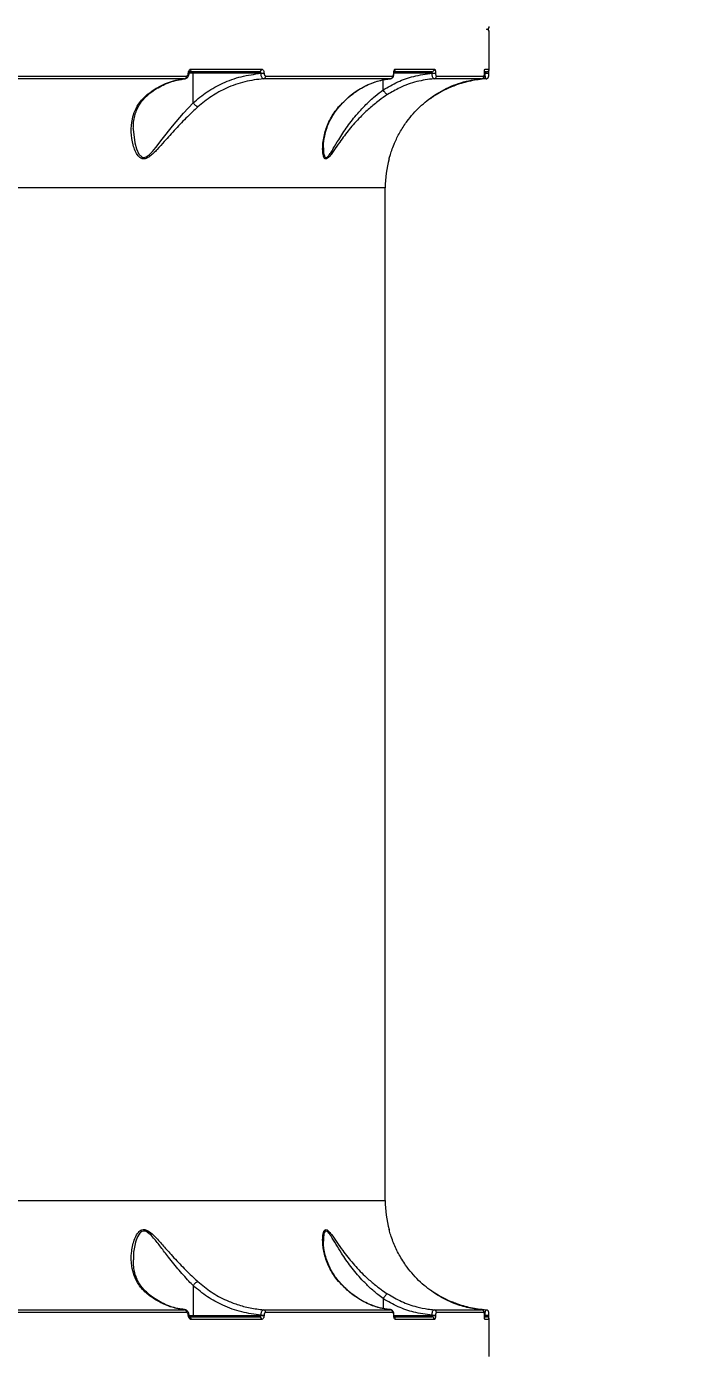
# Model space of a CAD drawing. Header units: millimetres. Extents: x -8422 to 28150, y -6982 to 5510.
# Drawn here: x -337.7 to -91.5, y 20 to 506 of the extents above; entities that cross this region are included whole.
import ezdxf

# ---------------------------------------------------------------- set-up
doc = ezdxf.new("R2010")
doc.units = ezdxf.units.MM
for name, color, linetype in [('DIKOM_ОБЪЕКТ', 7, 'Continuous'), ('DIKOM_РАЗМЕР_ЗОНА', 7, 'Continuous'), ('DIKOM_РАЗМЕР_ОБЪЕКТА', 7, 'Continuous')]:
    doc.layers.add(name, color=color, linetype=linetype)
doc.styles.add('style1', font='arial.ttf', dxfattribs={"width": 0.8})
doc.dimstyles.new('1-50', dxfattribs={"dimtxt": 300, "dimasz": 200, "dimexe": 100, "dimexo": 0, "dimgap": 100, "dimtad": 1, "dimdec": 0, "dimtxsty": 'style1', "dimcen": 0, "dimclrd": 7, "dimclre": 7, "dimadec": 1, "dimazin": 2, "dimtfac": 1, "dimtdec": 0, "dimtmove": 1, "dimatfit": 3, "dimfxl": 0, "dimlwd": 25, "dimlwe": 18, "dimarcsym": 0})

# ---------------------------------------------------------------- blocks, each defined once
blk = doc.blocks.new('*D0')
at = {"layer": 'Defpoints', "color": 0, "transparency": 16777216}
for p in [(1363.27, 4015), (-6010.96, -2710.04), (-2661.52, -2710.04)]:
    blk.add_point(p, dxfattribs=at)
at = {"layer": 'DIKOM_РАЗМЕР_ОБЪЕКТА', "color": 7, "lineweight": 18, "transparency": 16777216}
for p, q in [((1363.27, 4015), (-6110.96, 4015)), ((-2661.52, -2710.04), (-6110.96, -2710.04))]:
    blk.add_line(p, q, dxfattribs=at)
at = {"layer": 'DIKOM_РАЗМЕР_ОБЪЕКТА', "color": 7, "lineweight": 25, "transparency": 16777216}
blk.add_line((-6010.96, 3815), (-6010.96, -2510.04), dxfattribs=at)
at = {"layer": 'DIKOM_РАЗМЕР_ОБЪЕКТА', "color": 7, "transparency": 16777216}
for points in [[(-6044.3, 3815), (-5977.63, 3815), (-6010.96, 4015)], [(-6044.3, -2510.04), (-5977.63, -2510.04), (-6010.96, -2710.04)]]:
    blk.add_solid(points, dxfattribs=at)
at = {"layer": 'DIKOM_РАЗМЕР_ОБЪЕКТА', "color": 0, "transparency": 16777216, "insert": (-6264.14, 652.48), "char_height": 300, "attachment_point": 5, "rotation": 90, "style": 'style1'}
blk.add_mtext('6700', dxfattribs=at)
blk = doc.blocks.new('*D1')
at = {"layer": 'Defpoints', "color": 0, "transparency": 16777216}
for p in [(-5348.28, 1737.01), (6047.45, 1360.22), (6047.45, -3315.33)]:
    blk.add_point(p, dxfattribs=at)
at = {"layer": 'DIKOM_РАЗМЕР_ОБЪЕКТА', "color": 7, "lineweight": 18, "transparency": 16777216}
for p, q in [((-5348.28, 1737.01), (-5348.28, -3415.33)), ((6047.45, 1360.22), (6047.45, -3415.33))]:
    blk.add_line(p, q, dxfattribs=at)
at = {"layer": 'DIKOM_РАЗМЕР_ОБЪЕКТА', "color": 7, "lineweight": 25, "transparency": 16777216}
blk.add_line((-5148.28, -3315.33), (5847.45, -3315.33), dxfattribs=at)
at = {"layer": 'DIKOM_РАЗМЕР_ОБЪЕКТА', "color": 7, "transparency": 16777216}
for points in [[(-5148.28, -3282), (-5148.28, -3348.67), (-5348.28, -3315.33)], [(5847.45, -3282), (5847.45, -3348.67), (6047.45, -3315.33)]]:
    blk.add_solid(points, dxfattribs=at)
at = {"layer": 'DIKOM_РАЗМЕР_ОБЪЕКТА', "color": 0, "transparency": 16777216, "insert": (349.59, -3062.16), "char_height": 300, "attachment_point": 5, "style": 'style1'}
blk.add_mtext('11400', dxfattribs=at)
blk = doc.blocks.new('*D2')
at = {"layer": 'Defpoints', "color": 0, "transparency": 16777216}
for p in [(8043.93, 833.91), (-7345.5, 649.01), (8043.93, -5007.33)]:
    blk.add_point(p, dxfattribs=at)
at = {"layer": 'DIKOM_РАЗМЕР_ЗОНА', "color": 7, "lineweight": 18, "transparency": 16777216}
for p, q in [((8043.93, 833.91), (8043.93, -5107.33)), ((-7345.5, 649.01), (-7345.5, -5107.33))]:
    blk.add_line(p, q, dxfattribs=at)
at = {"layer": 'DIKOM_РАЗМЕР_ЗОНА', "color": 7, "lineweight": 25, "transparency": 16777216}
blk.add_line((-7145.5, -5007.33), (7843.93, -5007.33), dxfattribs=at)
at = {"layer": 'DIKOM_РАЗМЕР_ЗОНА', "color": 7, "transparency": 16777216}
for points in [[(-7145.5, -4974), (-7145.5, -5040.67), (-7345.5, -5007.33)], [(7843.93, -4974), (7843.93, -5040.67), (8043.93, -5007.33)]]:
    blk.add_solid(points, dxfattribs=at)
at = {"layer": 'DIKOM_РАЗМЕР_ЗОНА', "color": 0, "transparency": 16777216, "insert": (349.22, -4754.16), "char_height": 300, "attachment_point": 5, "style": 'style1'}
blk.add_mtext('15400', dxfattribs=at)
blk = doc.blocks.new('*D3')
at = {"layer": 'Defpoints', "color": 0, "transparency": 16777216}
for p in [(620.22, 5510), (-7971.96, -4607.49), (-3279.17, -4607.49)]:
    blk.add_point(p, dxfattribs=at)
at = {"layer": 'DIKOM_РАЗМЕР_ЗОНА', "color": 7, "lineweight": 18, "transparency": 16777216}
for p, q in [((620.22, 5510), (-8071.96, 5510)), ((-3279.17, -4607.49), (-8071.96, -4607.49))]:
    blk.add_line(p, q, dxfattribs=at)
at = {"layer": 'DIKOM_РАЗМЕР_ЗОНА', "color": 7, "lineweight": 25, "transparency": 16777216}
blk.add_line((-7971.96, 5310), (-7971.96, -4407.49), dxfattribs=at)
at = {"layer": 'DIKOM_РАЗМЕР_ЗОНА', "color": 7, "transparency": 16777216}
for points in [[(-8005.3, 5310), (-7938.63, 5310), (-7971.96, 5510)], [(-8005.3, -4407.49), (-7938.63, -4407.49), (-7971.96, -4607.49)]]:
    blk.add_solid(points, dxfattribs=at)
at = {"layer": 'DIKOM_РАЗМЕР_ЗОНА', "color": 0, "transparency": 16777216, "insert": (-8225.14, 451.25), "char_height": 300, "attachment_point": 5, "rotation": 90, "style": 'style1'}
blk.add_mtext('10100', dxfattribs=at)

msp = doc.modelspace()

# ---------------------------------------------------------------- linework, layer by layer
at = {"layer": 'DIKOM_ОБЪЕКТ', "color": 7, "linetype": 'Continuous', "lineweight": 15}
for p, q in [((-168.67, 490.5), (-168.67, 504)), ((-280, 486.94), (-345.83, 486.94)), ((-345.3, 487.94), (-279.32, 487.94)), ((-280.78, 486.75), (-279.9, 486.87)), ((-278.64, 488.95), (-278.64, 489)), ((-278.38, 489), (-278.64, 489)), ((-278.38, 488.95), (-278.64, 488.95)), ((-278.38, 488.95), (-278.38, 489)), ((-252.71, 489.5), (-278.37, 489.5)), ((-276.9, 489), (-278.34, 489)), ((-277.63, 490.5), (-251.91, 490.5)), ((-276.9, 478.11), (-276.9, 489)), ((-252.1, 489), (-276.9, 489)), ((-252.1, 488.92), (-252.1, 489)), ((-252.1, 489), (-250.97, 489)), ((-252.1, 488.92), (-250.97, 488.92)), ((-204.82, 486.94), (-251.1, 486.94)), ((-250.97, 489), (-250.97, 488.92)), ((-250.36, 487.94), (-203.97, 487.94)), ((-207.44, 482.89), (-207.44, 486.55)), ((-203.56, 488.92), (-203.56, 489)), ((-203.47, 489), (-203.56, 489)), ((-203.47, 488.92), (-203.56, 488.92)), ((-203.47, 488.92), (-203.47, 489)), ((-189.56, 489), (-203.47, 489)), ((-203.47, 488.92), (-203.47, 488.92)), ((-189.68, 489.5), (-203.31, 489.5)), ((-202.93, 490.5), (-188.73, 490.5)), ((-189.56, 488.95), (-189.56, 489)), ((-189.56, 489), (-188.27, 489)), ((-189.56, 488.95), (-188.27, 488.95)), ((-171.46, 486.94), (-188.85, 486.94)), ((-188.27, 489), (-188.27, 488.95)), ((-187.97, 487.94), (-170.54, 487.94)), ((-170.43, 488.9), (-170.43, 489)), ((-170.43, 488.9), (-170.43, 489)), ((-170.43, 489), (-170.43, 489)), ((-170.17, 489), (-170.43, 489)), ((-170.43, 488.9), (-170.43, 488.9)), ((-170.35, 488.94), (-170.17, 488.97)), ((-169.67, 489.5), (-170.27, 489.5)), ((-170.26, 490.5), (-168.67, 490.5)), ((-170.17, 488.97), (-170.17, 489)), ((-170.17, 489), (-168.84, 489)), ((-170.17, 488.97), (-168.84, 488.97)), ((-168.84, 488.97), (-168.84, 489)), ((-206.67, 447.05), (-526.82, 447.05)), ((-206.67, 76.95), (-206.67, 447.05)), ((-526.82, 76.95), (-206.67, 76.95)), ((-229.25, 62.31), (-229.25, 62.16)), ((-276.9, 45.89), (-276.9, 35)), ((-207.44, 41.11), (-207.44, 37.48)), ((-345.83, 37.06), (-280, 37.06)), ((-279.32, 36.06), (-345.3, 36.06)), ((-278.64, 35), (-278.64, 35.06)), ((-278.38, 35.06), (-278.64, 35.06)), ((-278.38, 35), (-278.64, 35)), ((-278.38, 35), (-278.38, 35.06)), ((-278.37, 35), (-276.9, 35)), ((-278.37, 34.5), (-252.71, 34.5)), ((-276.9, 35), (-252.1, 35)), ((-252.1, 35), (-252.1, 35.08)), ((-252.1, 35.08), (-250.97, 35.08)), ((-252.1, 35), (-250.97, 35)), ((-251.1, 37.06), (-204.82, 37.06)), ((-250.97, 35.08), (-250.97, 35)), ((-203.97, 36.06), (-250.36, 36.06)), ((-203.56, 35), (-203.56, 35.08)), ((-203.47, 35.08), (-203.56, 35.08)), ((-203.47, 35), (-203.56, 35)), ((-203.47, 35), (-203.47, 35.08)), ((-203.47, 35), (-189.56, 35)), ((-203.3, 34.5), (-189.68, 34.5)), ((-189.56, 35), (-189.56, 35.06)), ((-189.56, 35.06), (-188.27, 35.06)), ((-189.56, 35), (-188.27, 35)), ((-188.85, 37.06), (-171.46, 37.06)), ((-188.27, 35.06), (-188.27, 35)), ((-170.54, 36.06), (-187.97, 36.06)), ((-170.17, 35.03), (-170.45, 35.07)), ((-170.43, 35), (-170.43, 35.1)), ((-170.43, 35), (-170.43, 35.1)), ((-170.43, 35.1), (-170.43, 35.1)), ((-170.43, 35), (-170.43, 35)), ((-170.43, 35), (-170.17, 35)), ((-170.25, 34.5), (-169.67, 34.5)), ((-170.17, 35), (-170.17, 35.03)), ((-170.17, 35.03), (-168.84, 35.03)), ((-170.17, 35), (-168.84, 35)), ((-168.84, 35), (-168.84, 35.03)), ((-251.91, 33.5), (-277.63, 33.5)), ((-188.73, 33.5), (-202.93, 33.5)), ((-168.67, 33.5), (-170.26, 33.5)), ((-168.67, 20), (-168.67, 33.5))]:
    msp.add_line(p, q, dxfattribs=at)
at = {"layer": 'DIKOM_ОБЪЕКТ', "color": 7, "linetype": 'Continuous', "lineweight": 15, "flags": 128}
for points in [[(-277.06, 489.5), (-277.03, 489.49), (-277, 489.46), (-276.97, 489.42), (-276.95, 489.35), (-276.92, 489.28), (-276.91, 489.19), (-276.9, 489.1), (-276.9, 489)], [(-298.74, 468.7), (-298.75, 468.57), (-298.22, 463.55), (-297.62, 461.37), (-296.67, 459.38), (-295.53, 458.31), (-295.22, 458.21), (-294.36, 458.26), (-294.1, 458.35), (-292.97, 459.1), (-291.7, 460.36), (-290.46, 461.83), (-288.14, 464.81), (-284.42, 469.58), (-280.38, 474.37), (-276.9, 478.11), (-276.9, 478.11), (-276.9, 478.11)], [(-277.06, 34.5), (-277.03, 34.51), (-277, 34.54), (-276.97, 34.58), (-276.94, 34.65), (-276.92, 34.72), (-276.91, 34.81), (-276.9, 34.9), (-276.9, 35)], [(-169.8, 37.06), (-169.61, 37.03), (-169.45, 36.97)]]:
    msp.add_lwpolyline(points, dxfattribs=at)
at = {"layer": 'DIKOM_ОБЪЕКТ', "color": 7, "linetype": 'Continuous', "lineweight": 15}
for centre, radius, start, end in [((-169.67, 506), 1, 270, 0), ((-169.67, 504), 1, 0, 90), ((-280.24, 487.84), 0.925, 284.8111, 6.4058), ((-278.57, 490.4), 0.947, 290.964, 5.9495), ((-252.82, 490.41), 0.917, 276.9689, 5.585), ((-251.29, 487.86), 0.937, 281.5146, 4.8487), ((-204.94, 487.9), 0.968, 277.042, 2.1483), ((-203.96, 490.49), 1.03, 307.7, 0.6396), ((-189.71, 490.48), 0.977, 271.4339, 1.368), ((-188.95, 487.92), 0.982, 275.6947, 1.1834), ((-171.54, 487.94), 0.998, 274.3352, 0.1147), ((-171.27, 490.5), 1, 333.2233, 0.0057), ((-169.67, 490.5), 1, 270, 0), ((-166.67, 447.05), 40, 164.588, 180), ((-166.67, 76.95), 40, 180, 195.3591), ((-280.24, 36.16), 0.925, 353.5937, 75.1877), ((-278.52, 33.61), 0.9, 352.7964, 80.2479), ((-252.82, 33.59), 0.918, 354.4168, 83.0277), ((-251.29, 36.14), 0.937, 355.1508, 78.4842), ((-204.94, 36.1), 0.968, 357.8511, 82.957), ((-203.96, 33.51), 1.03, 359.3716, 51.583), ((-189.71, 33.52), 0.977, 358.6335, 88.5629), ((-188.95, 36.08), 0.982, 358.816, 84.3043), ((-171.54, 36.06), 0.998, 359.8846, 85.6639), ((-169.67, 33.5), 1, 0, 90), ((-171.27, 33.5), 1, 359.9975, 24.5211)]:
    msp.add_arc(centre, radius, start, end, dxfattribs=at)
for points, knots in [([(-293.63, 481.18), (-292.18, 482.22), (-289.83, 483.93), (-286.29, 485.51), (-283.2, 486.5), (-281.08, 486.79), (-280, 486.94)], [0, 0, 0, 0, 0.342218, 0.557268, 0.774604, 1, 1, 1, 1]), ([(-293.12, 481.27), (-292.76, 481.57), (-291.65, 482.49), (-289.67, 483.72), (-287.21, 484.99), (-284.66, 485.94), (-282.51, 486.54), (-281.2, 486.7), (-280.78, 486.75)], [0, 0, 0, 0, 0.097503, 0.295842, 0.496386, 0.69886, 0.90282, 1, 1, 1, 1]), ([(-279.92, 486.96), (-279.88, 486.96), (-279.66, 486.95), (-279.28, 487.14), (-278.83, 487.5), (-278.52, 488.04), (-278.37, 488.56), (-278.39, 488.87), (-278.4, 488.94)], [0, 0, 0, 0, 0.037291, 0.245557, 0.449191, 0.671192, 0.9223, 1, 1, 1, 1]), ([(-279.32, 487.94), (-279.24, 487.95), (-279.09, 487.97), (-278.89, 488.15), (-278.73, 488.4), (-278.65, 488.68), (-278.64, 488.87), (-278.64, 488.95)], [0, 0, 0, 0, 0.214291, 0.428447, 0.64293, 0.857735, 1, 1, 1, 1]), ([(-278.64, 489), (-278.63, 489.11), (-278.62, 489.39), (-278.5, 489.81), (-278.27, 490.19), (-277.97, 490.45), (-277.74, 490.48), (-277.63, 490.5)], [0, 0, 0, 0, 0.140791, 0.355287, 0.570042, 0.78496, 1, 1, 1, 1]), ([(-278.37, 489), (-278.37, 489.06), (-278.37, 489.18), (-278.33, 489.35), (-278.28, 489.47), (-278.23, 489.53), (-278.22, 489.54), (-278.22, 489.54)], [0, 0, 0, 0, 0.182748, 0.409057, 0.611513, 0.803272, 1, 1, 1, 1]), ([(-276.9, 478.11), (-275.23, 479.5), (-271.86, 482.31), (-265.92, 485.53), (-259.3, 487.98), (-254.52, 488.6), (-252.1, 488.92)], [0, 0, 0, 0, 0.23289, 0.471298, 0.731973, 1, 1, 1, 1]), ([(-251.1, 486.94), (-253.4, 486.66), (-258.07, 486.08), (-264.47, 483.76), (-270.29, 480.66), (-273.54, 477.99), (-275.18, 476.63)], [0, 0, 0, 0, 0.262566, 0.532664, 0.763648, 1, 1, 1, 1]), ([(-252.1, 489), (-252.1, 489.05), (-252.11, 489.1), (-252.15, 489.2), (-252.22, 489.31), (-252.36, 489.42), (-252.53, 489.49), (-252.65, 489.5), (-252.71, 489.5)], [0, 0, 0, 0, 0.144529, 0.175469, 0.362562, 0.571006, 0.804676, 1, 1, 1, 1]), ([(-251.1, 486.94), (-251.19, 486.96), (-251.37, 486.99), (-251.64, 487.26), (-251.88, 487.7), (-252.04, 488.28), (-252.08, 488.71), (-252.1, 488.92)], [0, 0, 0, 0, 0.170034, 0.380798, 0.586696, 0.793107, 1, 1, 1, 1]), ([(-251.91, 490.5), (-251.82, 490.49), (-251.64, 490.47), (-251.37, 490.26), (-251.15, 489.92), (-251, 489.49), (-250.98, 489.16), (-250.97, 489)], [0, 0, 0, 0, 0.174179, 0.38958, 0.595806, 0.797871, 1, 1, 1, 1]), ([(-250.97, 488.92), (-250.96, 488.81), (-250.95, 488.6), (-250.85, 488.31), (-250.7, 488.09), (-250.53, 487.96), (-250.41, 487.95), (-250.36, 487.94)], [0, 0, 0, 0, 0.203979, 0.408008, 0.613518, 0.826536, 1, 1, 1, 1]), ([(-223.7, 476.63), (-222.39, 478), (-219.75, 480.78), (-215.77, 483.45), (-212.01, 485.26), (-208.55, 486.43), (-206.07, 486.77), (-204.82, 486.94)], [0, 0, 0, 0, 0.239877, 0.485874, 0.639422, 0.818548, 1, 1, 1, 1]), ([(-223.42, 476.76), (-223.07, 477.17), (-222.05, 478.36), (-220.2, 480.09), (-217.87, 481.95), (-215.42, 483.53), (-212.87, 484.84), (-210.28, 485.86), (-208.54, 486.29), (-207.68, 486.49)], [0, 0, 0, 0, 0.077532, 0.229776, 0.383497, 0.538571, 0.694521, 0.850764, 1, 1, 1, 1]), ([(-207.68, 486.49), (-207.64, 486.51), (-206.69, 486.76), (-205.72, 486.91), (-204.79, 486.95), (-204.78, 486.95)], [0, 0, 0, 0, 0.047714, 0.986469, 1, 1, 1, 1]), ([(-207.44, 482.89), (-205.69, 483.91), (-202.14, 485.97), (-196.1, 488.1), (-191.81, 488.65), (-189.56, 488.95)], [0, 0, 0, 0, 0.316569, 0.640667, 1, 1, 1, 1]), ([(-188.85, 486.94), (-190.97, 486.66), (-195.26, 486.1), (-200.97, 484.02), (-204.33, 482.03), (-205.79, 481.18)], [0, 0, 0, 0, 0.355859, 0.72148, 1, 1, 1, 1]), ([(-204.77, 486.97), (-204.66, 486.98), (-204.4, 487.01), (-204.07, 487.23), (-203.79, 487.56), (-203.58, 488.03), (-203.47, 488.52), (-203.49, 488.84), (-203.49, 488.92)], [0, 0, 0, 0, 0.132897, 0.29151, 0.452908, 0.647939, 0.913662, 1, 1, 1, 1]), ([(-203.97, 487.94), (-203.92, 487.95), (-203.82, 487.97), (-203.7, 488.16), (-203.6, 488.42), (-203.56, 488.69), (-203.56, 488.86), (-203.56, 488.92)], [0, 0, 0, 0, 0.22883, 0.45785, 0.678517, 0.88835, 1, 1, 1, 1]), ([(-203.56, 489), (-203.56, 489.09), (-203.55, 489.34), (-203.48, 489.76), (-203.34, 490.17), (-203.15, 490.45), (-203, 490.48), (-202.93, 490.5)], [0, 0, 0, 0, 0.108291, 0.320437, 0.543064, 0.771568, 1, 1, 1, 1]), ([(-203.47, 489), (-203.47, 489.06), (-203.47, 489.22), (-203.44, 489.44), (-203.39, 489.61), (-203.35, 489.71), (-203.35, 489.71), (-203.35, 489.71)], [0, 0, 0, 0, 0.162897, 0.428498, 0.654485, 0.845798, 1, 1, 1, 1]), ([(-199.21, 470.66), (-199.04, 470.9), (-198.16, 472.12), (-196.47, 474.19), (-193.21, 477.56), (-189.73, 480.31), (-185.85, 482.66), (-182.64, 484.24), (-179.01, 485.56), (-175.28, 486.52), (-172.74, 486.8), (-171.46, 486.94)], [0, 0, 0, 0, 0.024295, 0.122247, 0.220217, 0.421516, 0.511888, 0.632235, 0.752591, 0.876295, 1, 1, 1, 1]), ([(-189.56, 489), (-189.56, 489.04), (-189.56, 489.13), (-189.57, 489.27), (-189.6, 489.4), (-189.64, 489.48), (-189.67, 489.49), (-189.68, 489.5)], [0, 0, 0, 0, 0.140714, 0.355188, 0.569939, 0.784915, 1, 1, 1, 1]), ([(-188.85, 486.94), (-188.93, 486.96), (-189.07, 487.01), (-189.27, 487.35), (-189.43, 487.86), (-189.53, 488.42), (-189.55, 488.8), (-189.56, 488.95)], [0, 0, 0, 0, 0.214253, 0.428321, 0.642728, 0.857607, 1, 1, 1, 1]), ([(-188.73, 490.5), (-188.68, 490.48), (-188.57, 490.45), (-188.44, 490.19), (-188.33, 489.81), (-188.28, 489.39), (-188.28, 489.11), (-188.27, 489)], [0, 0, 0, 0, 0.215038, 0.429962, 0.644712, 0.859209, 1, 1, 1, 1]), ([(-188.27, 488.95), (-188.27, 488.87), (-188.27, 488.68), (-188.23, 488.4), (-188.16, 488.15), (-188.07, 487.97), (-188, 487.95), (-187.97, 487.94)], [0, 0, 0, 0, 0.142265, 0.357076, 0.571554, 0.785713, 1, 1, 1, 1]), ([(-169.8, 486.94), (-171.72, 486.72), (-175.49, 486.29), (-179.5, 485.11), (-181.58, 484.31), (-181.91, 484.18)], [0, 0, 0, 0, 0.466532, 0.91501, 1, 1, 1, 1]), ([(-171.46, 486.94), (-171.46, 486.94), (-171.33, 486.93), (-171.11, 487.02), (-170.86, 487.18), (-170.69, 487.38), (-170.58, 487.57), (-170.52, 487.77), (-170.47, 488), (-170.44, 488.32), (-170.43, 488.68), (-170.43, 488.87), (-170.43, 488.93)], [0, 0, 0, 0, 0.00064, 0.130654, 0.235035, 0.326114, 0.409075, 0.491023, 0.606518, 0.79715, 0.933992, 1, 1, 1, 1]), ([(-170.54, 487.94), (-170.52, 487.96), (-170.5, 487.98), (-170.46, 488.19), (-170.44, 488.45), (-170.43, 488.7), (-170.43, 488.85), (-170.43, 488.9)], [0, 0, 0, 0, 0.302573, 0.534675, 0.725458, 0.917093, 1, 1, 1, 1]), ([(-170.43, 489), (-170.43, 489.07), (-170.43, 489.31), (-170.41, 489.71), (-170.38, 490.12), (-170.33, 490.43), (-170.29, 490.48), (-170.26, 490.5)], [0, 0, 0, 0, 0.079623, 0.275714, 0.470761, 0.710533, 1, 1, 1, 1]), ([(-170.42, 489.09), (-170.42, 489.16), (-170.42, 489.35), (-170.41, 489.66), (-170.39, 489.95), (-170.36, 490.11), (-170.36, 490.12), (-170.36, 490.13)], [0, 0, 0, 0, 0.121432, 0.360437, 0.619468, 0.871716, 1, 1, 1, 1]), ([(-170.17, 489), (-170.17, 489.04), (-170.17, 489.1), (-170.14, 489.2), (-170.1, 489.31), (-170.01, 489.42), (-169.9, 489.49), (-169.83, 489.5), (-169.79, 489.5)], [0, 0, 0, 0, 0.127166, 0.162601, 0.340427, 0.545401, 0.783142, 1, 1, 1, 1]), ([(-169.8, 486.94), (-169.83, 486.96), (-169.89, 486.99), (-169.99, 487.28), (-170.08, 487.74), (-170.14, 488.32), (-170.16, 488.75), (-170.17, 488.97)], [0, 0, 0, 0, 0.184784, 0.398807, 0.601267, 0.799017, 1, 1, 1, 1]), ([(-169.79, 486.95), (-169.78, 486.95), (-169.66, 486.93), (-169.45, 487.02), (-169.2, 487.18), (-169.05, 487.36), (-168.95, 487.53), (-168.9, 487.68), (-168.88, 487.79), (-168.86, 487.87), (-168.85, 488.01), (-168.84, 488.24), (-168.84, 488.62), (-168.84, 488.86), (-168.84, 488.97)], [0, 0, 0, 0, 0.005614, 0.125562, 0.221535, 0.302544, 0.371019, 0.426566, 0.46688, 0.503661, 0.564719, 0.752402, 0.88803, 1, 1, 1, 1]), ([(-169.79, 486.95), (-169.78, 486.95), (-169.66, 486.93), (-169.45, 487.02), (-169.2, 487.18), (-169.05, 487.36), (-168.95, 487.53), (-168.9, 487.68), (-168.88, 487.79), (-168.86, 487.87), (-168.85, 488.01), (-168.84, 488.24), (-168.84, 488.62), (-168.84, 488.86), (-168.84, 488.97)], [0, 0, 0, 0, 0.005614, 0.125562, 0.221535, 0.302544, 0.371019, 0.426566, 0.46688, 0.503661, 0.564719, 0.752402, 0.88803, 1, 1, 1, 1]), ([(-168.84, 489), (-168.84, 489.01), (-168.84, 489.19), (-168.83, 489.54), (-168.83, 489.87), (-168.82, 489.99), (-168.82, 490)], [0, 0, 0, 0, 0.035286, 0.477024, 0.926955, 1, 1, 1, 1]), ([(-275.18, 476.63), (-276.44, 475.46), (-279.22, 472.88), (-283.34, 468.55), (-286.98, 464.49), (-289.61, 461.52), (-291.37, 459.69), (-292.72, 458.51), (-294.07, 457.71), (-295.05, 457.59), (-296.07, 457.88), (-297.11, 458.79), (-298.1, 460.6), (-299.07, 463.54), (-299.65, 467.46), (-299.31, 471.75), (-298.18, 475.37), (-296.5, 478.48), (-294.62, 480.25), (-293.63, 481.18)], [0, 0, 0, 0, 0.079015, 0.173492, 0.268053, 0.32872, 0.361361, 0.393895, 0.422326, 0.451312, 0.459935, 0.498982, 0.545108, 0.591441, 0.689035, 0.786594, 0.855573, 0.924449, 1, 1, 1, 1]), ([(-298.74, 468.7), (-298.72, 469.47), (-298.68, 471.08), (-298.25, 473.31), (-297.58, 475.4), (-296.65, 477.26), (-295.46, 478.94), (-294.27, 480.27), (-293.41, 480.98), (-293.07, 481.25)], [0, 0, 0, 0, 0.165123, 0.340087, 0.486015, 0.640701, 0.79052, 0.918598, 1, 1, 1, 1]), ([(-293.17, 481.34), (-293.23, 481.29), (-293.33, 481.2), (-293.5, 481.18), (-293.61, 481.18), (-293.63, 481.18)], [0, 0, 0, 0, 0.444538, 0.858186, 1, 1, 1, 1]), ([(-205.79, 481.18), (-206.85, 480.46), (-209.13, 478.91), (-212.52, 476.12), (-216.23, 472.59), (-219.9, 468.43), (-223.03, 464.25), (-225.12, 461.18), (-226.45, 459.27), (-227.37, 458.15), (-227.98, 457.71), (-228.45, 457.61), (-228.91, 457.8), (-229.37, 458.89), (-229.58, 460.68), (-229.5, 463.67), (-228.78, 467.62), (-227.17, 471.57), (-225.38, 474.55), (-224.26, 475.94), (-223.7, 476.63)], [0, 0, 0, 0, 0.059053, 0.127726, 0.196514, 0.291305, 0.386176, 0.452748, 0.48692, 0.520896, 0.548901, 0.554238, 0.580032, 0.615195, 0.662239, 0.709493, 0.807574, 0.905611, 0.952815, 1, 1, 1, 1]), ([(-229.28, 461.72), (-229.28, 461.63), (-229.32, 460.79), (-229.17, 459.53), (-228.79, 458.35), (-228.37, 458.14), (-227.95, 458.25), (-227.4, 458.72), (-226.57, 459.9), (-225.35, 461.9), (-223.45, 465.12), (-220.58, 469.5), (-217.2, 473.83), (-213.75, 477.55), (-210.59, 480.46), (-208.43, 482.17), (-207.44, 482.88), (-207.44, 482.88)], [0, 0, 0, 0, 0.008297, 0.07917, 0.129229, 0.164807, 0.172156, 0.211236, 0.260139, 0.310986, 0.411472, 0.554744, 0.701408, 0.80501, 0.911015, 0.99995, 1, 1, 1, 1]), ([(-207.44, 482.88), (-207.44, 482.88), (-207.44, 482.88), (-207.44, 482.88), (-207.44, 482.89)], [0, 0, 0, 0, 0.614145, 1, 1, 1, 1]), ([(-205.79, 481.18), (-205.8, 481.18), (-205.85, 481.18), (-206, 481.22), (-206.28, 481.41), (-206.67, 481.79), (-207.08, 482.3), (-207.32, 482.69), (-207.44, 482.88)], [0, 0, 0, 0, 0.038091, 0.149194, 0.361894, 0.574603, 0.787301, 1, 1, 1, 1]), ([(-181.91, 484.18), (-183.34, 483.56), (-185.66, 482.56), (-188.54, 480.87), (-189.91, 479.88), (-190.48, 479.46)], [0, 0, 0, 0, 0.484105, 0.785615, 1, 1, 1, 1]), ([(-181.91, 484.18), (-181.92, 484.18), (-181.99, 484.15), (-182.11, 484.15), (-182.23, 484.27), (-182.27, 484.3)], [0, 0, 0, 0, 0.090965, 0.771837, 1, 1, 1, 1]), ([(-275.18, 476.63), (-275.22, 476.65), (-275.32, 476.69), (-275.58, 476.84), (-275.98, 477.15), (-276.46, 477.6), (-276.75, 477.94), (-276.9, 478.11)], [0, 0, 0, 0, 0.087311, 0.253611, 0.502405, 0.751207, 1, 1, 1, 1]), ([(-276.9, 478.11), (-276.9, 478.11), (-276.9, 478.11), (-276.9, 478.11), (-276.9, 478.11), (-276.9, 478.11)], [0, 0, 0, 0, 0.386885, 0.888048, 1, 1, 1, 1]), ([(-229.29, 461.72), (-229.28, 462.11), (-229.27, 463.14), (-229.04, 464.99), (-228.55, 467.27), (-227.78, 469.64), (-226.77, 471.91), (-225.55, 474.01), (-224.44, 475.62), (-223.65, 476.49), (-223.41, 476.76)], [0, 0, 0, 0, 0.082559, 0.215633, 0.36355, 0.520708, 0.668739, 0.809646, 0.94242, 1, 1, 1, 1]), ([(-223.45, 476.79), (-223.49, 476.75), (-223.56, 476.68), (-223.66, 476.65), (-223.7, 476.63)], [0, 0, 0, 0, 0.596381, 1, 1, 1, 1]), ([(-205.23, 457.68), (-205.22, 457.71), (-205.2, 457.8), (-204.89, 458.93), (-204.32, 460.73), (-203.3, 463.43), (-201.74, 466.8), (-200.06, 469.36), (-199.21, 470.66)], [0, 0, 0, 0, 0.073011, 0.185878, 0.336741, 0.491609, 0.743451, 1, 1, 1, 1]), ([(-293.63, 42.82), (-294.23, 43.36), (-295.44, 44.42), (-297.13, 46.63), (-298.55, 49.48), (-299.48, 53.36), (-299.58, 57.81), (-298.72, 61.92), (-297.43, 64.78), (-296.35, 65.92), (-295.44, 66.34), (-294.57, 66.42), (-293.09, 65.8), (-291.03, 64.03), (-288.43, 61.21), (-285.12, 57.39), (-281.25, 53.22), (-277.76, 49.73), (-275.72, 47.86), (-275.18, 47.37)], [0, 0, 0, 0, 0.044464, 0.088958, 0.163521, 0.238209, 0.33674, 0.435198, 0.493492, 0.532077, 0.540151, 0.566503, 0.592684, 0.638217, 0.70834, 0.77871, 0.872452, 0.966033, 1, 1, 1, 1]), ([(-276.9, 45.89), (-276.9, 45.89), (-277.4, 46.41), (-279.29, 48.37), (-282.49, 52.03), (-286.02, 56.39), (-289.01, 60.39), (-291.35, 63.34), (-293.21, 65.22), (-294.55, 65.89), (-295.22, 65.82), (-295.61, 65.65), (-296.14, 65.36), (-297.1, 64.13), (-298.17, 61.12), (-298.83, 57.97), (-298.69, 55.8), (-298.65, 55.29)], [0, 0, 0, 0, 0.000025, 0.049878, 0.187782, 0.325897, 0.428264, 0.530261, 0.593831, 0.628982, 0.663449, 0.66391, 0.674749, 0.727925, 0.811329, 0.95584, 1, 1, 1, 1]), ([(-223.7, 47.37), (-224.37, 48.21), (-225.7, 49.88), (-227.54, 53.2), (-229.03, 57.33), (-229.61, 61.35), (-229.52, 64), (-229.26, 65.35), (-228.91, 66.17), (-228.33, 66.48), (-227.44, 65.95), (-226.15, 64.33), (-224.39, 61.78), (-221.87, 58.13), (-218.54, 53.94), (-214.73, 49.9), (-211.1, 46.68), (-208.27, 44.48), (-206.48, 43.29), (-205.79, 42.82)], [0, 0, 0, 0, 0.05679, 0.113619, 0.211835, 0.310026, 0.362024, 0.388776, 0.415391, 0.445792, 0.474154, 0.516855, 0.581, 0.645392, 0.742194, 0.838842, 0.900144, 0.961361, 1, 1, 1, 1]), ([(-207.44, 41.12), (-207.44, 41.12), (-208.09, 41.59), (-209.77, 42.88), (-212.41, 45.17), (-215.79, 48.56), (-219.31, 52.78), (-222.37, 57.16), (-224.68, 60.98), (-226.27, 63.65), (-227.45, 65.38), (-228.22, 65.93), (-228.58, 65.76), (-228.87, 65.37), (-229.08, 64.75), (-229.26, 63.65), (-229.25, 62.78), (-229.25, 62.31)], [0, 0, 0, 0, 0.00005, 0.058183, 0.151485, 0.244909, 0.393045, 0.541389, 0.638586, 0.735393, 0.797138, 0.836573, 0.869715, 0.878803, 0.917268, 0.955998, 1, 1, 1, 1]), ([(-199.21, 53.34), (-200.14, 54.78), (-202.03, 57.68), (-203.68, 61.46), (-204.57, 64.02), (-204.97, 65.37), (-205.19, 66.18), (-205.22, 66.3), (-205.24, 66.35)], [0, 0, 0, 0, 0.284533, 0.57599, 0.744678, 0.830105, 0.918018, 1, 1, 1, 1]), ([(-223.42, 47.24), (-223.57, 47.4), (-224.28, 48.16), (-225.33, 49.65), (-226.58, 51.72), (-227.63, 53.96), (-228.46, 56.38), (-229, 58.74), (-229.27, 60.78), (-229.28, 61.85), (-229.28, 62.32)], [0, 0, 0, 0, 0.035092, 0.16587, 0.304708, 0.451786, 0.606402, 0.769631, 0.899816, 1, 1, 1, 1]), ([(-293.02, 42.8), (-293.2, 42.94), (-293.94, 43.5), (-295.01, 44.6), (-296.24, 46.12), (-297.22, 47.79), (-297.94, 49.62), (-298.46, 51.68), (-298.73, 53.58), (-298.72, 54.82), (-298.71, 55.27)], [0, 0, 0, 0, 0.041995, 0.171383, 0.306515, 0.445828, 0.588429, 0.737298, 0.90393, 1, 1, 1, 1]), ([(-171.46, 37.06), (-173.25, 37.28), (-176.85, 37.73), (-181.75, 39.35), (-186.79, 41.76), (-190.94, 44.56), (-194.5, 47.74), (-197, 50.39), (-198.49, 52.38), (-199.21, 53.34)], [0, 0, 0, 0, 0.173875, 0.35014, 0.488061, 0.692275, 0.797116, 0.901939, 1, 1, 1, 1]), ([(-275.18, 47.37), (-275.22, 47.35), (-275.32, 47.31), (-275.58, 47.16), (-275.98, 46.85), (-276.46, 46.4), (-276.75, 46.06), (-276.9, 45.89)], [0, 0, 0, 0, 0.087311, 0.253616, 0.502411, 0.751206, 1, 1, 1, 1]), ([(-276.9, 45.89), (-276.9, 45.89), (-276.9, 45.89), (-276.9, 45.89), (-276.9, 45.89), (-276.9, 45.89)], [0, 0, 0, 0, 0.478095, 0.863429, 1, 1, 1, 1]), ([(-252.1, 35.08), (-254.45, 35.39), (-259.23, 36), (-265.81, 38.42), (-271.82, 41.66), (-275.19, 44.47), (-276.9, 45.89)], [0, 0, 0, 0, 0.260692, 0.528702, 0.761628, 1, 1, 1, 1]), ([(-275.18, 47.37), (-273.58, 46.05), (-270.33, 43.37), (-265.39, 40.71), (-260.59, 38.83), (-256.02, 37.6), (-252.75, 37.24), (-251.1, 37.06)], [0, 0, 0, 0, 0.230865, 0.467175, 0.626569, 0.811991, 1, 1, 1, 1]), ([(-204.82, 37.06), (-206.56, 37.33), (-210.1, 37.88), (-215.07, 40.1), (-219.71, 43.19), (-222.36, 45.96), (-223.7, 47.37)], [0, 0, 0, 0, 0.253608, 0.513976, 0.753973, 1, 1, 1, 1]), ([(-223.7, 47.37), (-223.66, 47.35), (-223.56, 47.32), (-223.49, 47.25), (-223.45, 47.2)], [0, 0, 0, 0, 0.398051, 1, 1, 1, 1]), ([(-209.48, 37.98), (-210.27, 38.22), (-211.95, 38.75), (-214.46, 39.94), (-216.99, 41.44), (-219.39, 43.22), (-221.55, 45.13), (-222.84, 46.57), (-223.43, 47.22)], [0, 0, 0, 0, 0.154657, 0.332264, 0.508573, 0.682303, 0.855099, 1, 1, 1, 1]), ([(-189.8, 44.03), (-188.99, 43.5), (-187.26, 42.34), (-184.57, 40.92), (-182.74, 40.16), (-181.91, 39.82)], [0, 0, 0, 0, 0.319693, 0.690938, 1, 1, 1, 1]), ([(-280, 37.06), (-281.56, 37.3), (-284.71, 37.79), (-288.71, 39.52), (-291.66, 41.31), (-293.09, 42.4), (-293.63, 42.82)], [0, 0, 0, 0, 0.324708, 0.657478, 0.869004, 1, 1, 1, 1]), ([(-293.63, 42.82), (-293.61, 42.82), (-293.5, 42.82), (-293.33, 42.8), (-293.22, 42.71), (-293.17, 42.66)], [0, 0, 0, 0, 0.141291, 0.553415, 1, 1, 1, 1]), ([(-279.99, 37.15), (-280.39, 37.19), (-281.68, 37.29), (-283.84, 37.81), (-286.44, 38.68), (-288.97, 39.88), (-291.21, 41.21), (-292.56, 42.27), (-293.13, 42.72)], [0, 0, 0, 0, 0.087301, 0.280202, 0.473501, 0.666316, 0.858072, 1, 1, 1, 1]), ([(-205.79, 42.82), (-205.8, 42.82), (-205.85, 42.82), (-206, 42.78), (-206.28, 42.6), (-206.67, 42.21), (-207.08, 41.7), (-207.32, 41.31), (-207.44, 41.12)], [0, 0, 0, 0, 0.038091, 0.149193, 0.361895, 0.574598, 0.787302, 1, 1, 1, 1]), ([(-207.44, 41.11), (-207.44, 41.12), (-207.44, 41.12), (-207.44, 41.12), (-207.44, 41.12)], [0, 0, 0, 0, 0.617814, 1, 1, 1, 1]), ([(-189.56, 35.06), (-191.81, 35.35), (-196.05, 35.9), (-202.09, 38.01), (-205.64, 40.07), (-207.44, 41.11)], [0, 0, 0, 0, 0.359333, 0.675902, 1, 1, 1, 1]), ([(-205.79, 42.82), (-204.12, 41.85), (-200.74, 39.87), (-195.73, 38.17), (-191.72, 37.33), (-189.6, 37.13), (-188.85, 37.06)], [0, 0, 0, 0, 0.318195, 0.643967, 0.875254, 1, 1, 1, 1]), ([(-181.91, 39.82), (-181.92, 39.82), (-181.99, 39.85), (-182.1, 39.85), (-182.23, 39.73), (-182.27, 39.69)], [0, 0, 0, 0, 0.089885, 0.725573, 1, 1, 1, 1]), ([(-181.91, 39.82), (-181.58, 39.69), (-179.5, 38.89), (-175.49, 37.71), (-171.72, 37.28), (-169.8, 37.06)], [0, 0, 0, 0, 0.084988, 0.533467, 1, 1, 1, 1]), ([(-278.38, 35.05), (-278.38, 35.05), (-278.35, 35.31), (-278.47, 35.82), (-278.78, 36.45), (-279.26, 36.86), (-279.71, 37.06), (-279.97, 37.04), (-280.05, 37.03)], [0, 0, 0, 0, 0.000331, 0.259946, 0.504607, 0.721742, 0.922685, 1, 1, 1, 1]), ([(-278.64, 35.06), (-278.64, 35.13), (-278.65, 35.32), (-278.73, 35.6), (-278.89, 35.85), (-279.09, 36.03), (-279.24, 36.05), (-279.32, 36.06)], [0, 0, 0, 0, 0.142266, 0.35709, 0.571545, 0.785711, 1, 1, 1, 1]), ([(-277.63, 33.5), (-277.74, 33.52), (-277.97, 33.55), (-278.27, 33.81), (-278.5, 34.19), (-278.62, 34.61), (-278.63, 34.89), (-278.64, 35)], [0, 0, 0, 0, 0.215038, 0.429969, 0.644714, 0.859222, 1, 1, 1, 1]), ([(-278.23, 34.47), (-278.23, 34.46), (-278.23, 34.46), (-278.28, 34.53), (-278.33, 34.65), (-278.37, 34.81), (-278.37, 34.94), (-278.38, 35)], [0, 0, 0, 0, 0.188995, 0.390813, 0.581527, 0.792625, 1, 1, 1, 1]), ([(-252.71, 34.5), (-252.64, 34.51), (-252.5, 34.52), (-252.31, 34.61), (-252.18, 34.73), (-252.12, 34.84), (-252.1, 34.93), (-252.1, 34.97), (-252.1, 35)], [0, 0, 0, 0, 0.255357, 0.498885, 0.716755, 0.861637, 0.907019, 1, 1, 1, 1]), ([(-252.1, 35.08), (-252.09, 35.2), (-252.07, 35.53), (-251.95, 36.08), (-251.73, 36.61), (-251.43, 36.98), (-251.21, 37.03), (-251.1, 37.06)], [0, 0, 0, 0, 0.113176, 0.325936, 0.547992, 0.77544, 1, 1, 1, 1]), ([(-250.97, 35), (-250.97, 34.91), (-250.98, 34.66), (-251.07, 34.24), (-251.29, 33.83), (-251.58, 33.55), (-251.8, 33.52), (-251.91, 33.5)], [0, 0, 0, 0, 0.108303, 0.320435, 0.543065, 0.771568, 1, 1, 1, 1]), ([(-250.36, 36.06), (-250.43, 36.05), (-250.57, 36.03), (-250.76, 35.84), (-250.9, 35.58), (-250.96, 35.31), (-250.96, 35.14), (-250.97, 35.08)], [0, 0, 0, 0, 0.228829, 0.45785, 0.678519, 0.888351, 1, 1, 1, 1]), ([(-204.77, 37.09), (-205.32, 37.14), (-206.78, 37.27), (-208.35, 37.59), (-209.37, 37.94), (-209.48, 37.98)], [0, 0, 0, 0, 0.342898, 0.924421, 1, 1, 1, 1]), ([(-203.48, 35.08), (-203.48, 35.12), (-203.47, 35.39), (-203.56, 35.92), (-203.8, 36.49), (-204.21, 36.88), (-204.57, 37.05), (-204.78, 37.04), (-204.84, 37.04)], [0, 0, 0, 0, 0.043283, 0.284774, 0.576467, 0.763455, 0.934919, 1, 1, 1, 1]), ([(-203.56, 35.08), (-203.56, 35.19), (-203.57, 35.4), (-203.64, 35.69), (-203.73, 35.91), (-203.85, 36.04), (-203.93, 36.05), (-203.97, 36.06)], [0, 0, 0, 0, 0.203981, 0.408028, 0.613528, 0.82654, 1, 1, 1, 1]), ([(-202.93, 33.5), (-202.99, 33.51), (-203.11, 33.53), (-203.29, 33.74), (-203.44, 34.08), (-203.54, 34.51), (-203.55, 34.84), (-203.56, 35)], [0, 0, 0, 0, 0.174175, 0.389583, 0.5958, 0.79788, 1, 1, 1, 1]), ([(-203.35, 34.28), (-203.35, 34.28), (-203.34, 34.27), (-203.37, 34.31), (-203.4, 34.41), (-203.44, 34.58), (-203.47, 34.79), (-203.47, 34.94), (-203.47, 35)], [0, 0, 0, 0, 0.011668, 0.190181, 0.368121, 0.594767, 0.834566, 1, 1, 1, 1]), ([(-189.68, 34.5), (-189.67, 34.51), (-189.64, 34.52), (-189.6, 34.6), (-189.57, 34.73), (-189.56, 34.87), (-189.56, 34.96), (-189.56, 35)], [0, 0, 0, 0, 0.215071, 0.430064, 0.644814, 0.859287, 1, 1, 1, 1]), ([(-189.56, 35.06), (-189.55, 35.2), (-189.53, 35.58), (-189.43, 36.14), (-189.27, 36.65), (-189.07, 36.99), (-188.93, 37.04), (-188.85, 37.06)], [0, 0, 0, 0, 0.142384, 0.357264, 0.571672, 0.785746, 1, 1, 1, 1]), ([(-188.27, 35), (-188.28, 34.89), (-188.28, 34.61), (-188.33, 34.19), (-188.44, 33.81), (-188.57, 33.55), (-188.68, 33.52), (-188.73, 33.5)], [0, 0, 0, 0, 0.140778, 0.355287, 0.570027, 0.784964, 1, 1, 1, 1]), ([(-187.97, 36.06), (-188, 36.05), (-188.07, 36.03), (-188.16, 35.85), (-188.23, 35.6), (-188.27, 35.32), (-188.27, 35.13), (-188.27, 35.06)], [0, 0, 0, 0, 0.214284, 0.428454, 0.642905, 0.857734, 1, 1, 1, 1]), ([(-170.43, 35.1), (-170.43, 35.12), (-170.42, 35.26), (-170.43, 35.54), (-170.46, 35.91), (-170.5, 36.17), (-170.59, 36.45), (-170.75, 36.71), (-171.01, 36.93), (-171.26, 37.05), (-171.42, 37.04), (-171.47, 37.04)], [0, 0, 0, 0, 0.016954, 0.1537, 0.294825, 0.484075, 0.58925, 0.710599, 0.826234, 0.955559, 1, 1, 1, 1]), ([(-170.43, 35.1), (-170.43, 35.2), (-170.43, 35.39), (-170.45, 35.64), (-170.47, 35.85), (-170.5, 36.01), (-170.52, 36.06), (-170.54, 36.06), (-170.54, 36.06)], [0, 0, 0, 0, 0.167324, 0.334448, 0.509134, 0.713063, 0.957728, 1, 1, 1, 1]), ([(-170.36, 33.88), (-170.36, 33.88), (-170.36, 33.88), (-170.38, 33.97), (-170.4, 34.19), (-170.42, 34.53), (-170.43, 34.87), (-170.43, 35.06), (-170.42, 35.12)], [0, 0, 0, 0, 0.074206, 0.226504, 0.44345, 0.694849, 0.90091, 1, 1, 1, 1]), ([(-170.26, 33.5), (-170.27, 33.5), (-170.29, 33.5), (-170.33, 33.59), (-170.37, 33.84), (-170.4, 34.17), (-170.43, 34.56), (-170.43, 34.85), (-170.43, 35)], [0, 0, 0, 0, 0.039238, 0.287232, 0.495195, 0.671, 0.835302, 1, 1, 1, 1]), ([(-170.17, 35.03), (-170.17, 35.13), (-170.16, 35.47), (-170.11, 36.03), (-170.02, 36.6), (-169.91, 36.99), (-169.83, 37.04), (-169.8, 37.06)], [0, 0, 0, 0, 0.094265, 0.312283, 0.541194, 0.77141, 1, 1, 1, 1]), ([(-169.79, 34.5), (-169.84, 34.51), (-169.92, 34.52), (-170.04, 34.61), (-170.12, 34.73), (-170.16, 34.85), (-170.17, 34.93), (-170.17, 34.97), (-170.17, 35)], [0, 0, 0, 0, 0.268555, 0.522874, 0.742604, 0.869128, 0.924248, 1, 1, 1, 1]), ([(-168.84, 35.03), (-168.84, 35.14), (-168.84, 35.38), (-168.84, 35.71), (-168.85, 35.95), (-168.86, 36.09), (-168.87, 36.2), (-168.9, 36.34), (-168.98, 36.55), (-169.15, 36.79), (-169.35, 36.91), (-169.45, 36.97)], [0, 0, 0, 0, 0.125709, 0.273048, 0.436197, 0.54145, 0.605483, 0.658297, 0.74113, 0.860209, 1, 1, 1, 1]), ([(-168.82, 33.97), (-168.83, 34.08), (-168.83, 34.32), (-168.84, 34.72), (-168.84, 34.97), (-168.84, 35.05)], [0, 0, 0, 0, 0.373503, 0.81057, 1, 1, 1, 1])]:
    msp.add_open_spline(points, degree=3, knots=knots, dxfattribs=at)

# ---------------------------------------------------------------- dimensions: what is measured, and where the dimension line sits
at = {"layer": 'DIKOM_РАЗМЕР_ЗОНА'}
dim = msp.add_linear_dim(base=(-7971.96, -4607.49), p1=(620.22, 5510), p2=(-3279.17, -4607.49), angle=90, text='10100', dimstyle='1-50', override={"dimscale": 1, "dimtix": 0, "dimtofl": 1, "dimtmove": 1, "dimatfit": 3}, dxfattribs=at)
dim.commit()
dim.dimension.update_dxf_attribs({"geometry": '*D3', "text_midpoint": (-8225.14, 451.25)})
dim = msp.add_linear_dim(base=(8043.93, -5007.33), p1=(-7345.5, 649.01), p2=(8043.93, 833.91), text='15400', dimstyle='1-50', override={"dimscale": 1, "dimtix": 0, "dimtofl": 1, "dimtmove": 1, "dimatfit": 3}, dxfattribs=at)
dim.commit()
dim.dimension.update_dxf_attribs({"geometry": '*D2', "text_midpoint": (349.22, -4754.16)})
at = {"layer": 'DIKOM_РАЗМЕР_ОБЪЕКТА'}
dim = msp.add_linear_dim(base=(-6010.96, -2710.04), p1=(1363.27, 4015), p2=(-2661.52, -2710.04), angle=90, text='6700', dimstyle='1-50', override={"dimscale": 1, "dimtix": 0, "dimtofl": 1, "dimtmove": 1, "dimatfit": 3}, dxfattribs=at)
dim.commit()
dim.dimension.update_dxf_attribs({"geometry": '*D0', "text_midpoint": (-6264.14, 652.48)})
dim = msp.add_linear_dim(base=(6047.45, -3315.33), p1=(-5348.28, 1737.01), p2=(6047.45, 1360.22), text='11400', dimstyle='1-50', override={"dimscale": 1, "dimtix": 0, "dimtofl": 1, "dimtmove": 1, "dimatfit": 3}, dxfattribs=at)
dim.commit()
dim.dimension.update_dxf_attribs({"geometry": '*D1', "text_midpoint": (349.59, -3062.16)})

doc.saveas('drawing.dxf')
